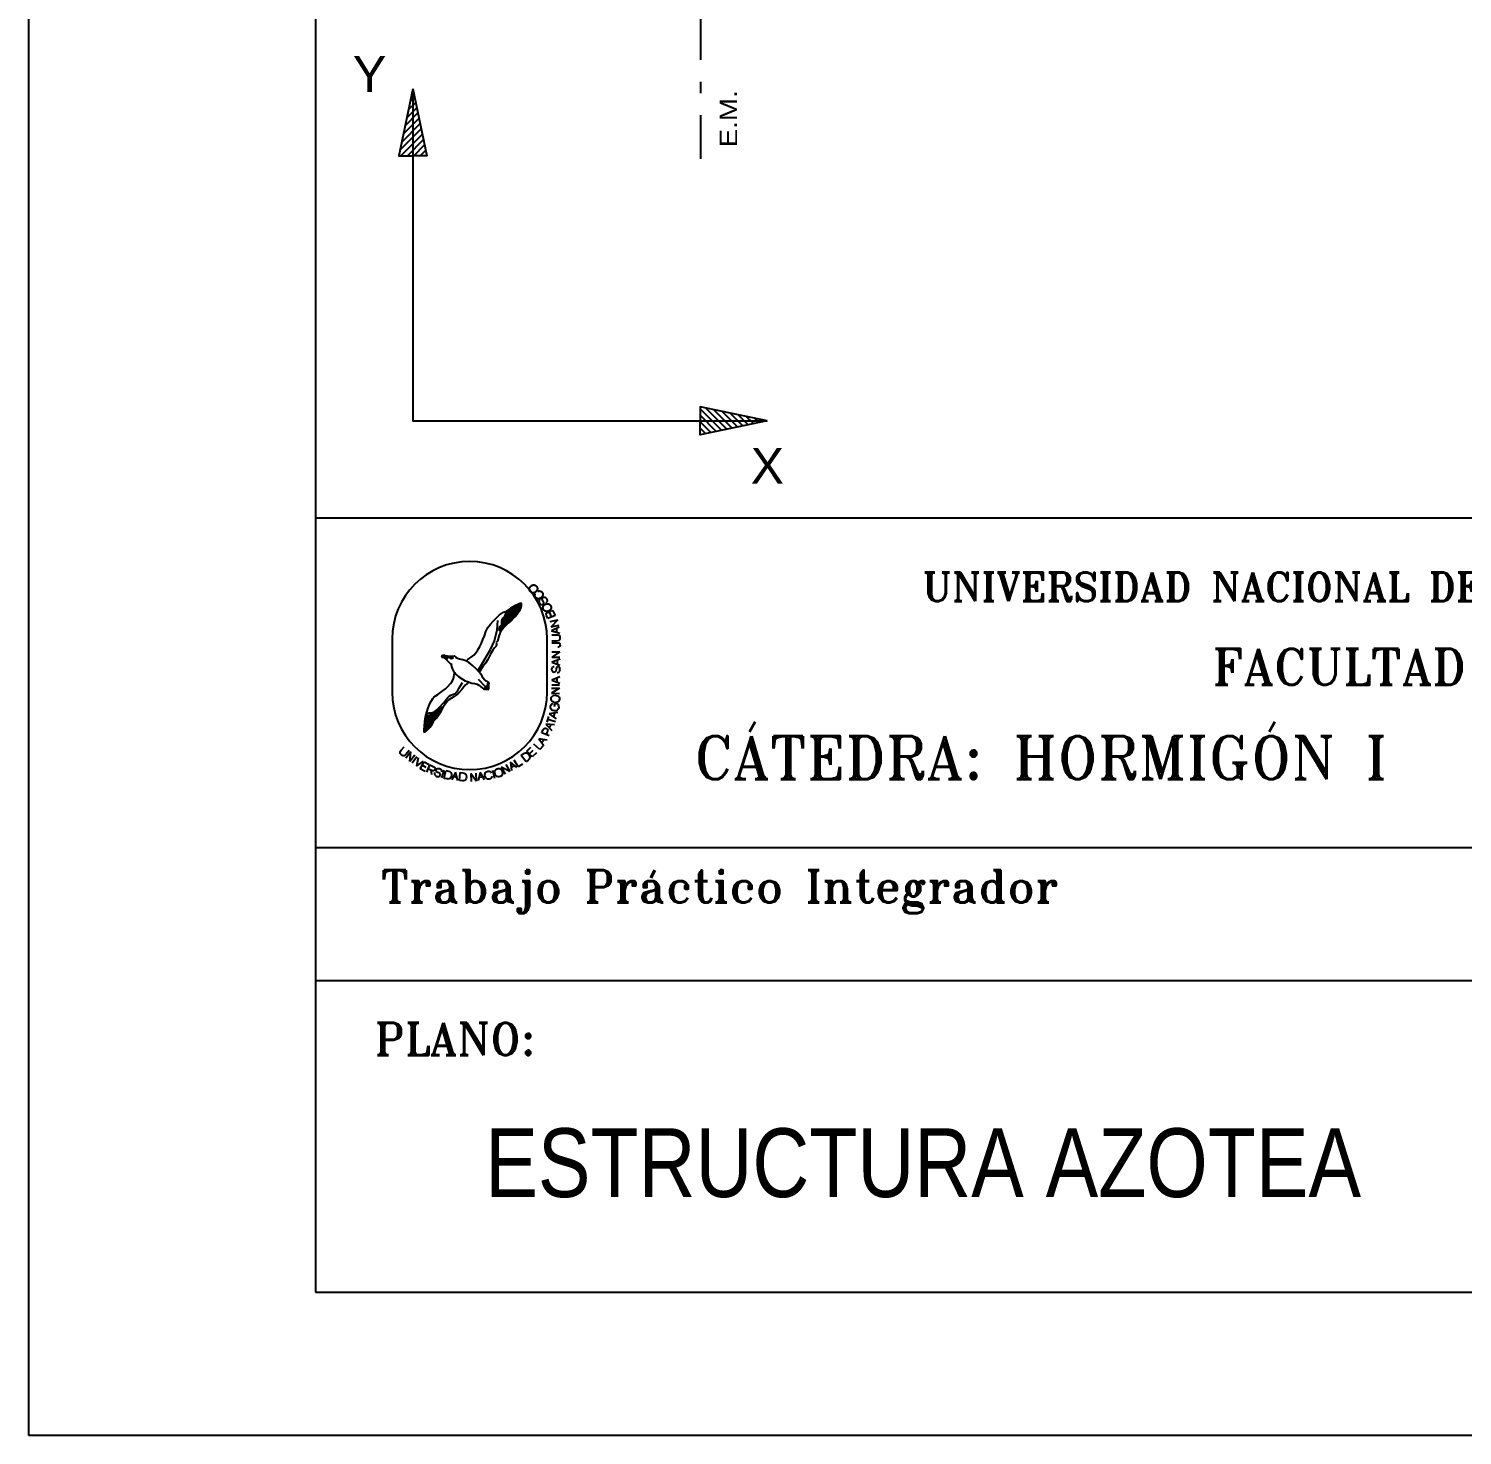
# Model space of a CAD drawing. Extents: x 215.1 to 274.5, y 29.4 to 64.1.
# Drawn here: x 215.12 to 227.62, y 29.36 to 41.63 of the extents above; entities that cross this region are included whole.
import ezdxf
from ezdxf.enums import TextEntityAlignment as Align

# ---------------------------------------------------------------- set-up
doc = ezdxf.new("R2010")
doc.units = 0
doc.linetypes.add('DASHDOT', pattern=[25.4, 12.7, -6.35, 0, -6.35])
doc.layers.get('0').update_dxf_attribs({"linetype": 'CONTINUOUS'})
for name, color, linetype in [('Baja', 2, 'CONTINUOUS'), ('CARATULA', 7, 'CONTINUOUS'), ('CROQUIS', 7, 'CONTINUOUS'), ('Ejes', 8, 'CONTINUOUS'), ('Recuadro', 1, 'CONTINUOUS'), ('Textos', 2, 'CONTINUOUS'), ('VIG_DIMEN', 3, 'CONTINUOUS')]:
    doc.layers.add(name, color=color, linetype=linetype)
doc.styles.add('NARROW', font='ARIALN.TTF', dxfattribs={"width": 0.9})
doc.styles.add('ROMANT', font='romant', dxfattribs={"height": 2.5})
doc.styles.get("Standard").update_dxf_attribs({"font": 'arial.ttf', "height": 0.005})

# ---------------------------------------------------------------- blocks, each defined once
blk = doc.blocks.new('*X3')
at = {"color": 0}
for p, q in [((-1.541, -1.612), (-1.11, -1.181)), ((-1.541, -1.629), (-1.146, -1.234)), ((-1.54, -1.593), (-1.075, -1.128)), ((-1.538, -1.573), (-1.036, -1.071)), ((-1.535, -1.553), (-1.015, -1.033)), ((-1.533, -1.533), (-0.997, -0.997)), ((-1.531, -1.513), (-0.978, -0.961)), ((-1.529, -1.494), (-0.96, -0.924)), ((-1.528, -1.475), (-0.982, -0.929)), ((-1.527, -1.456), (-1.019, -0.948)), ((-1.525, -1.437), (-1.057, -0.969)), ((-1.524, -1.418), (-1.098, -0.992)), ((-1.523, -1.399), (-1.141, -1.018)), ((-1.522, -1.38), (-1.22, -1.079)), ((-1.52, -1.361), (-1.294, -1.135)), ((-1.518, -1.341), (-1.337, -1.16)), ((-1.515, -1.321), (-1.37, -1.175)), ((-1.513, -1.301), (-1.391, -1.179)), ((-1.51, -1.28), (-1.41, -1.18)), ((-1.503, -1.256), (-1.428, -1.181)), ((-1.496, -1.231), (-1.45, -1.185)), ((-1.541, -1.647), (-1.25, -1.356)), ((-1.541, -1.665), (-1.267, -1.391)), ((-1.541, -1.682), (-1.286, -1.427)), ((-1.511, -1.67), (-1.31, -1.47)), ((-1.442, -1.619), (-1.385, -1.562))]:
    blk.add_line(p, q, dxfattribs=at)
blk = doc.blocks.new('*X4')
at = {"color": 0}
for p, q in [((0.271, -0.383), (0.359, -0.295)), ((0.288, -0.384), (0.414, -0.258)), ((0.305, -0.384), (0.413, -0.277)), ((0.322, -0.385), (0.412, -0.296)), ((0.34, -0.385), (0.41, -0.314)), ((0.357, -0.386), (0.409, -0.333)), ((0.363, -0.291), (0.416, -0.238)), ((0.366, -0.27), (0.418, -0.219)), ((0.369, -0.249), (0.42, -0.199)), ((0.372, -0.229), (0.411, -0.19)), ((0.374, -0.386), (0.408, -0.352)), ((0.375, -0.208), (0.401, -0.183)), ((0.378, -0.187), (0.39, -0.176)), ((0.391, -0.387), (0.407, -0.371))]:
    blk.add_line(p, q, dxfattribs=at)
blk = doc.blocks.new('*X5')
at = {"color": 0}
for p, q in [((-1.011, 0.58), (-0.965, 0.626)), ((-1.001, 0.608), (-0.991, 0.617)), ((-1, 0.573), (-0.941, 0.632)), ((-0.985, 0.571), (-0.928, 0.628)), ((-0.97, 0.568), (-0.915, 0.623)), ((-0.954, 0.566), (-0.901, 0.619)), ((-0.94, 0.563), (-0.887, 0.615)), ((-0.93, 0.555), (-0.874, 0.611)), ((-0.921, 0.546), (-0.86, 0.607)), ((-0.911, 0.538), (-0.846, 0.604)), ((-0.902, 0.53), (-0.837, 0.595)), ((-0.892, 0.522), (-0.836, 0.579)), ((-0.874, 0.522), (-0.834, 0.562)), ((-0.845, 0.534), (-0.833, 0.545)), ((-0.767, 0.559), (-0.734, 0.592)), ((-0.761, 0.548), (-0.715, 0.593)), ((-0.751, 0.54), (-0.7, 0.59)), ((-0.738, 0.535), (-0.687, 0.586)), ((-0.725, 0.53), (-0.677, 0.578)), ((-0.708, 0.53), (-0.668, 0.569)), ((-0.686, 0.533), (-0.664, 0.556))]:
    blk.add_line(p, q, dxfattribs=at)
blk = doc.blocks.new('*X2')
at = {"color": 0}
for p, q in [((0.785, 1.599), (1.384, 2.197)), ((0.785, 1.616), (1.363, 2.194)), ((0.786, 1.634), (1.343, 2.191)), ((0.789, 1.584), (1.39, 2.185)), ((0.789, 1.655), (1.314, 2.181)), ((0.792, 1.57), (1.39, 2.168)), ((0.794, 1.678), (1.282, 2.166)), ((0.707, 1.414), (1.381, 2.088)), ((0.708, 1.397), (1.376, 2.066)), ((0.715, 1.44), (1.385, 2.11)), ((0.716, 1.388), (1.364, 2.036)), ((0.721, 1.463), (1.388, 2.131)), ((0.724, 1.379), (1.341, 1.995)), ((0.733, 1.369), (1.313, 1.95)), ((0.741, 1.36), (1.273, 1.891)), ((0.796, 1.556), (1.391, 2.151)), ((0.804, 1.705), (1.245, 2.146)), ((0.833, 1.752), (1.207, 2.127)), ((0.896, 1.833), (1.168, 2.105)), ((0.909, 1.864), (1.126, 2.081)), ((0.913, 1.885), (1.085, 2.058)), ((0.916, 1.906), (1.038, 2.028)), ((0.919, 1.927), (0.985, 1.992)), ((0.922, 1.948), (0.931, 1.957)), ((0.996, 1.597), (1.216, 1.817)), ((0.726, 1.486), (0.78, 1.54)), ((0.75, 1.351), (0.825, 1.426))]:
    blk.add_line(p, q, dxfattribs=at)
blk = doc.blocks.new('GABIBATROS')
at = {"color": 1, "linetype": 'Continuous'}
for p, q in [((0.735, 1.123), (0.647, 1.064)), ((0.814, 1.168), (0.735, 1.123)), ((0.878, 1.201), (0.814, 1.168)), ((0.906, 1.213), (0.878, 1.201)), ((0.888, 1.061), (0.909, 1.096)), ((0.936, 1.217), (0.906, 1.213)), ((0.909, 1.096), (0.927, 1.128)), ((0.927, 1.128), (0.935, 1.168)), ((0.935, 1.168), (0.937, 1.19)), ((0.937, 1.19), (0.936, 1.217)), ((1.462, 1.062), (1.48, 1.076)), ((1.48, 1.076), (1.498, 1.079)), ((1.498, 1.079), (1.516, 1.074)), ((1.516, 1.074), (1.528, 1.062)), ((0.332, 0.797), (0.358, 0.828)), ((0.358, 0.828), (0.407, 0.883)), ((0.407, 0.883), (0.452, 0.927)), ((0.452, 0.927), (0.492, 0.963)), ((0.483, 0.721), (0.499, 0.896)), ((0.492, 0.963), (0.527, 0.997)), ((0.569, 0.819), (0.526, 0.779)), ((0.527, 0.997), (0.562, 1.027)), ((0.562, 1.027), (0.604, 1.047)), ((0.569, 0.902), (0.562, 0.874)), ((0.562, 0.874), (0.562, 0.847)), ((0.562, 0.847), (0.569, 0.819)), ((0.581, 0.929), (0.569, 0.902)), ((0.578, 0.923), (0.575, 0.907)), ((0.575, 0.907), (0.581, 0.891)), ((0.587, 0.931), (0.578, 0.923)), ((0.6, 0.95), (0.581, 0.929)), ((0.581, 0.891), (0.589, 0.877)), ((0.603, 0.824), (0.585, 0.795)), ((0.604, 0.938), (0.587, 0.931)), ((0.589, 0.877), (0.591, 0.865)), ((0.591, 0.865), (0.593, 0.854)), ((0.593, 0.854), (0.598, 0.844)), ((0.595, 0.749), (0.644, 0.804)), ((0.598, 0.844), (0.604, 0.835)), ((0.617, 0.969), (0.6, 0.95)), ((0.604, 0.835), (0.603, 0.824)), ((0.604, 1.047), (0.647, 1.064)), ((0.652, 0.95), (0.604, 0.938)), ((0.629, 0.988), (0.617, 0.969)), ((0.639, 1.009), (0.629, 0.988)), ((0.647, 1.064), (0.639, 1.009)), ((0.644, 0.804), (0.689, 0.842)), ((0.647, 1.064), (0.65, 1.055)), ((0.65, 1.055), (0.659, 1.044)), ((0.699, 0.962), (0.652, 0.95)), ((0.659, 1.044), (0.689, 1.021)), ((0.689, 1.021), (0.717, 0.998)), ((0.689, 0.842), (0.733, 0.877)), ((0.716, 0.97), (0.699, 0.962)), ((0.725, 0.978), (0.716, 0.97)), ((0.717, 0.998), (0.725, 0.988)), ((0.725, 0.988), (0.725, 0.978)), ((0.733, 0.877), (0.814, 0.963)), ((0.814, 0.963), (0.854, 1.013)), ((0.854, 1.013), (0.888, 1.061)), ((1.396, 1.012), (1.402, 1.033)), ((1.402, 0.985), (1.396, 1.012)), ((1.402, 1.033), (1.419, 1.046)), ((1.423, 0.933), (1.402, 0.985)), ((1.419, 1.046), (1.438, 1.048)), ((1.56, 0.988), (1.423, 0.933)), ((1.438, 1.048), (1.448, 1.044)), ((1.448, 1.044), (1.456, 1.038)), ((1.456, 1.038), (1.458, 1.051)), ((1.458, 1.051), (1.462, 1.062)), ((1.528, 1.062), (1.54, 1.04)), ((1.54, 1.04), (1.56, 0.988)), ((0.192, 0.473), (0.219, 0.538)), ((0.219, 0.538), (0.246, 0.608)), ((0.246, 0.608), (0.275, 0.687)), ((0.275, 0.687), (0.31, 0.764)), ((0.31, 0.764), (0.332, 0.797)), ((0.432, 0.519), (0.483, 0.721)), ((0.52, 0.62), (0.489, 0.513)), ((0.519, 0.749), (0.511, 0.724)), ((0.511, 0.724), (0.544, 0.688)), ((0.526, 0.779), (0.519, 0.749)), ((0.553, 0.705), (0.52, 0.62)), ((0.534, 0.746), (0.53, 0.737)), ((0.53, 0.737), (0.532, 0.728)), ((0.532, 0.728), (0.538, 0.721)), ((0.544, 0.753), (0.534, 0.746)), ((0.538, 0.721), (0.553, 0.705)), ((0.557, 0.758), (0.544, 0.753)), ((0.544, 0.688), (0.595, 0.749)), ((0.565, 0.766), (0.557, 0.758)), ((0.585, 0.795), (0.565, 0.766)), ((1.5, 0.629), (1.586, 0.63)), ((1.586, 0.63), (1.606, 0.629)), ((1.606, 0.629), (1.621, 0.626)), ((1.621, 0.626), (1.634, 0.619)), ((1.634, 0.619), (1.643, 0.608)), ((1.646, 0.538), (1.637, 0.527)), ((1.643, 0.608), (1.65, 0.592)), ((1.651, 0.554), (1.646, 0.538)), ((1.65, 0.592), (1.652, 0.573)), ((1.652, 0.573), (1.651, 0.554)), ((0.052, 0.25), (0.088, 0.295)), ((0.088, 0.295), (0.125, 0.351)), ((0.125, 0.351), (0.16, 0.41)), ((0.16, 0.41), (0.192, 0.473)), ((0.219, 0.11), (0.362, 0.357)), ((0.365, 0.283), (0.341, 0.229)), ((0.362, 0.357), (0.432, 0.519)), ((0.401, 0.34), (0.365, 0.283)), ((0.435, 0.388), (0.401, 0.34)), ((0.456, 0.412), (0.435, 0.388)), ((0.463, 0.42), (0.456, 0.412)), ((0.468, 0.431), (0.463, 0.42)), ((0.472, 0.493), (0.468, 0.486)), ((0.468, 0.486), (0.469, 0.46)), ((0.47, 0.445), (0.468, 0.431)), ((0.469, 0.46), (0.47, 0.445)), ((0.477, 0.496), (0.472, 0.493)), ((0.483, 0.502), (0.477, 0.496)), ((0.489, 0.513), (0.483, 0.502)), ((1.502, 0.478), (1.604, 0.48)), ((1.588, 0.512), (1.503, 0.511)), ((1.625, 0.519), (1.588, 0.512)), ((1.604, 0.48), (1.632, 0.476)), ((1.63, 0.401), (1.61, 0.399)), ((1.637, 0.527), (1.625, 0.519)), ((1.643, 0.409), (1.63, 0.401)), ((1.632, 0.476), (1.642, 0.47)), ((1.642, 0.47), (1.648, 0.462)), ((1.651, 0.421), (1.643, 0.409)), ((1.648, 0.462), (1.652, 0.451)), ((1.654, 0.439), (1.651, 0.421)), ((1.652, 0.451), (1.654, 0.439)), ((-0.543, 0.237), (-0.552, 0.212)), ((-0.552, 0.212), (-0.508, 0.205)), ((-0.51, 0.248), (-0.543, 0.237)), ((-0.483, 0.24), (-0.51, 0.248)), ((-0.508, 0.205), (-0.474, 0.176)), ((-0.443, 0.228), (-0.483, 0.24)), ((-0.474, 0.176), (-0.441, 0.19)), ((-0.439, 0.188), (-0.47, 0.175)), ((-0.47, 0.175), (-0.387, 0.087)), ((-0.441, 0.19), (-0.443, 0.228)), ((-0.314, 0.233), (-0.441, 0.223)), ((-0.441, 0.223), (-0.439, 0.188)), ((-0.401, 0.206), (-0.397, 0.214)), ((-0.399, 0.199), (-0.401, 0.206)), ((-0.392, 0.191), (-0.399, 0.199)), ((-0.397, 0.214), (-0.39, 0.219)), ((-0.37, 0.183), (-0.392, 0.191)), ((-0.39, 0.219), (-0.379, 0.223)), ((-0.387, 0.087), (-0.377, 0.081)), ((-0.379, 0.223), (-0.366, 0.223)), ((-0.377, 0.081), (-0.372, 0.083)), ((-0.372, 0.083), (-0.369, 0.087)), ((-0.371, 0.078), (-0.372, 0.069)), ((-0.372, 0.069), (-0.367, 0.04)), ((-0.368, 0.082), (-0.371, 0.078)), ((-0.347, 0.187), (-0.37, 0.183)), ((-0.369, 0.087), (-0.366, 0.087)), ((-0.365, 0.085), (-0.368, 0.082)), ((-0.367, 0.04), (-0.362, 0.021)), ((-0.366, 0.223), (-0.354, 0.221)), ((-0.366, 0.087), (-0.365, 0.085)), ((-0.362, 0.021), (-0.354, 0)), ((-0.354, 0.221), (-0.345, 0.215)), ((-0.336, 0.2), (-0.347, 0.187)), ((-0.345, 0.215), (-0.338, 0.208)), ((-0.338, 0.208), (-0.336, 0.2)), ((-0.303, 0.229), (-0.314, 0.233)), ((-0.294, 0.219), (-0.303, 0.229)), ((-0.278, 0.202), (-0.294, 0.219)), ((-0.255, 0.189), (-0.278, 0.202)), ((-0.218, 0.175), (-0.255, 0.189)), ((-0.154, 0.161), (-0.218, 0.175)), ((-0.119, 0.152), (-0.154, 0.161)), ((-0.087, 0.14), (-0.119, 0.152)), ((-0.088, 0.143), (-0.062, 0.17)), ((-0.033, 0.105), (-0.088, 0.143)), ((-0.042, 0.11), (-0.087, 0.14)), ((-0.062, 0.17), (-0.04, 0.188)), ((0.023, 0.056), (-0.042, 0.11)), ((-0.04, 0.188), (-0.003, 0.214)), ((0.028, 0.054), (-0.033, 0.105)), ((-0.003, 0.214), (0.025, 0.23)), ((0.092, -0.006), (0.023, 0.056)), ((0.025, 0.23), (0.052, 0.25)), ((0.09, -0.004), (0.028, 0.054)), ((0.125, -0.043), (0.219, 0.11)), ((0.216, 0.036), (0.148, -0.064)), ((0.267, 0.103), (0.216, 0.036)), ((0.313, 0.171), (0.267, 0.103)), ((0.341, 0.229), (0.313, 0.171)), ((1.5, -0.017), (1.506, 0.011)), ((1.506, 0.011), (1.513, 0.023)), ((1.513, 0.023), (1.521, 0.031)), ((1.521, 0.031), (1.533, 0.036)), ((1.533, 0.036), (1.544, 0.038)), ((1.589, 0.018), (1.583, -0.01)), ((1.601, 0.03), (1.589, 0.018)), ((1.618, 0.034), (1.601, 0.03)), ((1.634, 0.032), (1.618, 0.034)), ((1.642, 0.025), (1.634, 0.032)), ((1.648, 0.014), (1.642, 0.025)), ((1.652, 0), (1.648, 0.014)), ((-0.382, -0.28), (-0.359, -0.249)), ((-0.359, -0.249), (-0.342, -0.218)), ((-0.354, 0), (-0.329, -0.048)), ((-0.342, -0.218), (-0.33, -0.186)), ((-0.33, -0.186), (-0.322, -0.151)), ((-0.329, -0.048), (-0.311, -0.075)), ((-0.322, -0.151), (-0.307, -0.08)), ((-0.311, -0.075), (-0.29, -0.101)), ((-0.29, -0.101), (-0.228, -0.154)), ((-0.228, -0.154), (-0.163, -0.199)), ((-0.221, -0.361), (-0.162, -0.258)), ((-0.163, -0.199), (-0.114, -0.225)), ((-0.114, -0.225), (-0.071, -0.242)), ((-0.042, -0.253), (-0.075, -0.279)), ((-0.071, -0.242), (0.015, -0.271)), ((0.148, -0.064), (0.09, -0.004)), ((0.147, -0.061), (0.092, -0.006)), ((0.131, -0.199), (0.26, -0.332)), ((0.166, -0.082), (0.147, -0.061)), ((0.181, -0.104), (0.166, -0.082)), ((0.204, -0.144), (0.181, -0.104)), ((0.223, -0.18), (0.204, -0.144)), ((0.245, -0.209), (0.223, -0.18)), ((0.268, -0.229), (0.245, -0.209)), ((0.29, -0.242), (0.268, -0.229)), ((0.336, -0.264), (0.29, -0.242)), ((0.311, -0.249), (0.3, -0.325)), ((0.336, -0.264), (0.311, -0.249)), ((0.329, -0.288), (0.336, -0.264)), ((0.331, -0.311), (0.336, -0.264)), ((1.505, -0.045), (1.5, -0.017)), ((1.52, -0.063), (1.505, -0.045)), ((1.54, -0.07), (1.52, -0.063)), ((1.559, -0.064), (1.54, -0.07)), ((1.573, -0.05), (1.559, -0.064)), ((1.583, -0.01), (1.573, -0.05)), ((1.599, -0.076), (1.614, -0.074)), ((1.614, -0.074), (1.628, -0.068)), ((1.628, -0.068), (1.639, -0.059)), ((1.639, -0.059), (1.647, -0.048)), ((1.647, -0.048), (1.651, -0.033)), ((1.651, -0.033), (1.653, -0.015)), ((1.653, -0.015), (1.652, 0)), ((-0.715, -0.558), (-0.692, -0.532)), ((-0.692, -0.532), (-0.67, -0.513)), ((-0.67, -0.513), (-0.623, -0.48)), ((-0.623, -0.48), (-0.52, -0.409)), ((-0.52, -0.409), (-0.475, -0.375)), ((-0.475, -0.375), (-0.431, -0.335)), ((-0.434, -0.538), (-0.408, -0.512)), ((-0.431, -0.335), (-0.382, -0.28)), ((-0.317, -0.519), (-0.415, -0.584)), ((-0.408, -0.512), (-0.377, -0.495)), ((-0.377, -0.495), (-0.346, -0.484)), ((-0.346, -0.484), (-0.313, -0.472)), ((-0.278, -0.495), (-0.317, -0.519)), ((-0.313, -0.472), (-0.297, -0.462)), ((-0.297, -0.462), (-0.281, -0.448)), ((-0.281, -0.448), (-0.25, -0.409)), ((-0.237, -0.459), (-0.278, -0.495)), ((-0.25, -0.409), (-0.221, -0.361)), ((-0.176, -0.388), (-0.237, -0.459)), ((-0.115, -0.315), (-0.176, -0.388)), ((-0.075, -0.279), (-0.115, -0.315)), ((0.015, -0.271), (0.062, -0.279)), ((0.062, -0.279), (0.087, -0.283)), ((0.087, -0.283), (0.113, -0.293)), ((0.113, -0.293), (0.142, -0.311)), ((0.142, -0.311), (0.172, -0.334)), ((0.172, -0.334), (0.233, -0.383)), ((0.233, -0.383), (0.329, -0.385)), ((0.28, -0.336), (0.238, -0.381)), ((0.238, -0.381), (0.327, -0.383)), ((0.3, -0.325), (0.28, -0.336)), ((0.324, -0.314), (0.329, -0.288)), ((0.329, -0.385), (0.324, -0.314)), ((0.327, -0.383), (0.331, -0.311)), ((1.491, -0.541), (1.499, -0.524)), ((1.499, -0.524), (1.511, -0.511)), ((1.511, -0.511), (1.528, -0.501)), ((1.528, -0.501), (1.568, -0.494)), ((1.568, -0.494), (1.59, -0.498)), ((1.59, -0.498), (1.608, -0.505)), ((1.608, -0.505), (1.624, -0.517)), ((1.624, -0.517), (1.634, -0.532)), ((1.634, -0.532), (1.64, -0.55)), ((-0.826, -0.813), (-0.799, -0.729)), ((-0.799, -0.729), (-0.76, -0.638)), ((-0.76, -0.638), (-0.715, -0.558)), ((-0.52, -0.712), (-0.731, -0.91)), ((-0.682, -0.802), (-0.64, -0.769)), ((-0.63, -0.772), (-0.676, -0.808)), ((-0.64, -0.769), (-0.595, -0.725)), ((-0.574, -0.74), (-0.63, -0.772)), ((-0.595, -0.725), (-0.513, -0.639)), ((-0.516, -0.71), (-0.574, -0.74)), ((-0.563, -0.802), (-0.516, -0.71)), ((-0.456, -0.63), (-0.52, -0.712)), ((-0.513, -0.639), (-0.483, -0.603)), ((-0.483, -0.603), (-0.458, -0.569)), ((-0.458, -0.569), (-0.434, -0.538)), ((-0.438, -0.605), (-0.456, -0.63)), ((-0.415, -0.584), (-0.438, -0.605)), ((1.475, -0.722), (1.476, -0.701)), ((1.479, -0.741), (1.475, -0.722)), ((1.476, -0.701), (1.485, -0.672)), ((1.488, -0.758), (1.479, -0.741)), ((1.485, -0.672), (1.503, -0.655)), ((1.487, -0.56), (1.491, -0.541)), ((1.491, -0.589), (1.487, -0.56)), ((1.503, -0.772), (1.488, -0.758)), ((1.506, -0.613), (1.491, -0.589)), ((1.503, -0.655), (1.529, -0.647)), ((1.521, -0.781), (1.503, -0.772)), ((1.53, -0.628), (1.506, -0.613)), ((1.541, -0.787), (1.521, -0.781)), ((1.562, -0.635), (1.53, -0.628)), ((1.562, -0.787), (1.541, -0.787)), ((1.551, -0.706), (1.56, -0.649)), ((1.56, -0.649), (1.615, -0.658)), ((1.563, -0.635), (1.562, -0.635)), ((1.582, -0.784), (1.562, -0.787)), ((1.582, -0.634), (1.563, -0.635)), ((1.601, -0.628), (1.582, -0.634)), ((1.599, -0.775), (1.582, -0.784)), ((1.612, -0.761), (1.599, -0.775)), ((1.617, -0.619), (1.601, -0.628)), ((1.622, -0.743), (1.612, -0.761)), ((1.615, -0.658), (1.627, -0.691)), ((1.629, -0.605), (1.617, -0.619)), ((1.628, -0.723), (1.622, -0.743)), ((1.627, -0.691), (1.628, -0.723)), ((1.637, -0.588), (1.629, -0.605)), ((1.641, -0.568), (1.637, -0.588)), ((1.64, -0.55), (1.641, -0.568)), ((-0.866, -0.984), (-0.872, -1.076)), ((-0.86, -0.935), (-0.866, -0.984)), ((-0.85, -0.899), (-0.86, -0.935)), ((-0.85, -0.899), (-0.826, -0.813)), ((-0.842, -0.887), (-0.85, -0.899)), ((-0.731, -0.91), (-0.85, -0.899)), ((-0.833, -0.88), (-0.842, -0.887)), ((-0.812, -0.875), (-0.833, -0.88)), ((-0.815, -0.83), (-0.783, -0.826)), ((-0.791, -0.874), (-0.812, -0.875)), ((-0.772, -0.871), (-0.791, -0.874)), ((-0.783, -0.826), (-0.751, -0.824)), ((-0.743, -0.857), (-0.772, -0.871)), ((-0.765, -1.091), (-0.731, -1.045)), ((-0.751, -0.824), (-0.718, -0.818)), ((-0.715, -0.839), (-0.743, -0.857)), ((-0.731, -1.045), (-0.709, -1.003)), ((-0.718, -0.818), (-0.7, -0.811)), ((-0.676, -0.808), (-0.715, -0.839)), ((-0.709, -1.003), (-0.692, -0.967)), ((-0.7, -0.811), (-0.682, -0.802)), ((-0.692, -0.967), (-0.669, -0.945)), ((-0.669, -0.945), (-0.644, -0.922)), ((-0.644, -0.922), (-0.593, -0.846)), ((-0.593, -0.846), (-0.563, -0.802)), ((-0.872, -1.076), (-0.879, -1.135)), ((-0.879, -1.135), (-0.879, -1.186)), ((-0.879, -1.186), (-0.858, -1.176)), ((-0.858, -1.176), (-0.84, -1.164)), ((-0.84, -1.164), (-0.804, -1.133)), ((-0.804, -1.133), (-0.765, -1.091)), ((1.313, -1.196), (1.334, -1.146)), ((1.45, -1.254), (1.313, -1.196)), ((1.334, -1.146), (1.344, -1.126)), ((1.344, -1.126), (1.358, -1.112)), ((1.358, -1.112), (1.376, -1.107)), ((1.376, -1.107), (1.396, -1.11)), ((1.416, -1.178), (1.393, -1.23)), ((1.396, -1.11), (1.41, -1.12)), ((1.41, -1.12), (1.421, -1.133)), ((1.423, -1.153), (1.416, -1.178)), ((1.421, -1.133), (1.423, -1.153)), ((-1.322, -1.565), (-1.32, -1.551)), ((-1.319, -1.579), (-1.322, -1.565)), ((-1.32, -1.551), (-1.314, -1.536)), ((-1.31, -1.592), (-1.319, -1.579)), ((-1.314, -1.536), (-1.301, -1.518)), ((-1.296, -1.606), (-1.31, -1.592)), ((-1.301, -1.518), (-1.248, -1.453)), ((-1.21, -1.592), (-1.236, -1.617)), ((-1.156, -1.526), (-1.21, -1.592)), ((0.93, -1.617), (0.971, -1.586)), ((0.971, -1.586), (0.994, -1.572)), ((0.994, -1.572), (1.018, -1.567)), ((1.018, -1.567), (1.033, -1.57)), ((1.033, -1.536), (1.109, -1.464)), ((1.137, -1.643), (1.033, -1.536)), ((1.033, -1.57), (1.047, -1.577)), ((1.047, -1.577), (1.073, -1.601)), ((1.215, -1.568), (1.137, -1.643)), ((1.168, -1.404), (1.168, -1.404)), ((1.275, -1.507), (1.168, -1.404)), ((1.339, -1.44), (1.275, -1.507)), ((1.339, -1.44), (1.339, -1.44)), ((-1.28, -1.616), (-1.296, -1.606)), ((-1.264, -1.622), (-1.28, -1.616)), ((-1.249, -1.622), (-1.264, -1.622)), ((-1.236, -1.617), (-1.249, -1.622)), ((-0.947, -1.863), (-0.875, -1.733)), ((-0.853, -1.915), (-0.947, -1.863)), ((-0.875, -1.733), (-0.782, -1.784)), ((-0.825, -1.928), (-0.766, -1.793)), ((-0.751, -1.89), (-0.798, -1.865)), ((-0.766, -1.793), (-0.706, -1.82)), ((-0.706, -1.82), (-0.68, -1.837)), ((-0.68, -1.837), (-0.673, -1.845)), ((-0.671, -1.856), (-0.674, -1.88)), ((-0.673, -1.845), (-0.671, -1.856)), ((-0.655, -1.881), (-0.642, -1.864)), ((-0.642, -1.864), (-0.632, -1.858)), ((-0.632, -1.858), (-0.62, -1.856)), ((-0.62, -1.856), (-0.592, -1.859)), ((-0.592, -1.859), (-0.567, -1.874)), ((0.458, -1.881), (0.483, -1.866)), ((0.483, -1.866), (0.502, -1.861)), ((0.502, -1.861), (0.521, -1.862)), ((0.521, -1.862), (0.539, -1.867)), ((0.873, -1.828), (0.798, -1.702)), ((0.952, -1.781), (0.873, -1.828)), ((1.02, -1.735), (0.93, -1.617)), ((1.062, -1.703), (1.02, -1.735)), ((1.08, -1.686), (1.062, -1.703)), ((1.073, -1.601), (1.088, -1.627)), ((1.09, -1.669), (1.08, -1.686)), ((1.088, -1.627), (1.093, -1.65)), ((1.093, -1.65), (1.09, -1.669)), ((-0.826, -1.929), (-0.825, -1.928)), ((-0.71, -1.902), (-0.751, -1.89)), ((-0.695, -1.9), (-0.71, -1.902)), ((-0.682, -1.892), (-0.695, -1.9)), ((-0.674, -1.88), (-0.682, -1.892)), ((-0.679, -1.936), (-0.682, -1.95)), ((-0.682, -1.95), (-0.68, -1.965)), ((-0.68, -1.965), (-0.675, -1.978)), ((-0.675, -1.978), (-0.666, -1.989)), ((-0.666, -1.989), (-0.654, -1.999)), ((-0.655, -1.899), (-0.655, -1.881)), ((-0.644, -1.916), (-0.655, -1.899)), ((-0.654, -1.999), (-0.638, -2.006)), ((-0.617, -1.932), (-0.644, -1.916)), ((-0.638, -2.006), (-0.609, -2.01)), ((-0.59, -1.948), (-0.617, -1.932)), ((-0.609, -2.01), (-0.596, -2.007)), ((-0.596, -2.007), (-0.588, -2.003)), ((-0.575, -1.966), (-0.59, -1.948)), ((-0.588, -2.003), (-0.578, -1.984)), ((-0.578, -1.984), (-0.575, -1.966)), ((-0.567, -1.874), (-0.553, -1.895)), ((-0.552, -1.907), (-0.554, -1.918)), ((-0.553, -1.895), (-0.552, -1.907)), ((-0.503, -2.043), (-0.472, -1.898)), ((-0.449, -2.054), (-0.503, -2.043)), ((-0.472, -1.898), (-0.421, -1.908)), ((-0.425, -2.057), (-0.449, -2.054)), ((-0.407, -2.053), (-0.425, -2.057)), ((-0.421, -1.908), (-0.395, -1.916)), ((-0.39, -2.043), (-0.407, -2.053)), ((-0.395, -1.916), (-0.377, -1.931)), ((-0.376, -2.024), (-0.39, -2.043)), ((-0.377, -1.931), (-0.369, -1.944)), ((-0.366, -1.996), (-0.376, -2.024)), ((-0.369, -1.944), (-0.364, -1.96)), ((-0.363, -1.976), (-0.366, -1.996)), ((-0.364, -1.96), (-0.363, -1.976)), ((-0.218, -2.082), (-0.205, -1.934)), ((-0.164, -2.087), (-0.218, -2.082)), ((-0.205, -1.934), (-0.154, -1.939)), ((-0.14, -2.087), (-0.164, -2.087)), ((-0.154, -1.939), (-0.128, -1.944)), ((-0.122, -2.081), (-0.14, -2.087)), ((-0.128, -1.944), (-0.107, -1.956)), ((-0.107, -2.069), (-0.122, -2.081)), ((-0.107, -1.956), (-0.097, -1.968)), ((-0.095, -2.048), (-0.107, -2.069)), ((-0.097, -1.968), (-0.091, -1.983)), ((-0.088, -2.018), (-0.095, -2.048)), ((-0.091, -1.983), (-0.088, -2.018)), ((0.256, -1.971), (0.259, -1.952)), ((0.257, -1.993), (0.256, -1.971)), ((0.262, -2.013), (0.257, -1.993)), ((0.259, -1.952), (0.267, -1.935)), ((0.271, -2.031), (0.262, -2.013)), ((0.267, -1.935), (0.279, -1.922)), ((0.283, -2.046), (0.271, -2.031)), ((0.279, -1.922), (0.295, -1.912)), ((0.297, -2.056), (0.283, -2.046)), ((0.295, -1.912), (0.313, -1.907)), ((0.316, -2.06), (0.297, -2.056)), ((0.313, -1.907), (0.334, -1.906)), ((0.337, -2.059), (0.316, -2.06)), ((0.334, -1.906), (0.351, -1.913)), ((0.359, -2.052), (0.337, -2.059)), ((0.351, -1.913), (0.367, -1.924)), ((0.375, -2.04), (0.359, -2.052)), ((0.367, -1.924), (0.377, -1.94)), ((0.386, -2.022), (0.375, -2.04)), ((0.391, -2), (0.386, -2.022)), ((0.438, -1.932), (0.443, -1.904)), ((0.445, -1.965), (0.438, -1.932)), ((0.443, -1.904), (0.458, -1.881)), ((0.445, -1.965), (0.445, -1.965)), ((0.455, -1.982), (0.445, -1.965)), ((0.467, -1.997), (0.455, -1.982)), ((0.482, -2.008), (0.467, -1.997)), ((0.5, -2.014), (0.482, -2.008)), ((0.519, -2.014), (0.5, -2.014)), ((0.538, -2.009), (0.519, -2.014)), ((0.554, -2.001), (0.538, -2.009)), ((0.539, -1.867), (0.554, -1.879)), ((0.554, -1.879), (0.567, -1.893)), ((0.569, -1.988), (0.554, -2.001)), ((0.567, -1.893), (0.577, -1.913)), ((0.578, -1.973), (0.569, -1.988)), ((0.577, -1.913), (0.582, -1.934)), ((0.582, -1.954), (0.578, -1.973)), ((0.582, -1.934), (0.582, -1.954))]:
    blk.add_line(p, q, dxfattribs=at)
at = {"color": 1}
for p, q in [((1.457, 1.041), (1.49, 0.96)), ((1.468, 0.874), (1.613, 0.904)), ((1.613, 0.904), (1.488, 0.779)), ((1.488, 0.779), (1.634, 0.809)), ((1.638, 0.772), (1.494, 0.703)), ((1.494, 0.703), (1.647, 0.657)), ((1.585, 0.747), (1.59, 0.674)), ((1.503, 0.311), (1.652, 0.31)), ((1.652, 0.31), (1.503, 0.214)), ((1.503, 0.214), (1.652, 0.213)), ((1.653, 0.177), (1.503, 0.119)), ((1.503, 0.119), (1.651, 0.061)), ((1.597, 0.155), (1.597, 0.082)), ((1.649, -0.156), (1.5, -0.213)), ((1.5, -0.213), (1.647, -0.272)), ((1.594, -0.177), (1.594, -0.251)), ((1.644, -0.365), (1.494, -0.459)), ((1.494, -0.459), (1.642, -0.462)), ((1.496, -0.362), (1.644, -0.365)), ((1.646, -0.311), (1.498, -0.306)), ((1.389, -1.035), (1.5, -1.149)), ((1.549, -1.044), (1.389, -1.035)), ((1.441, -0.889), (1.407, -1)), ((1.566, -0.988), (1.424, -0.945)), ((1.61, -0.82), (1.452, -0.845)), ((1.452, -0.845), (1.584, -0.933)), ((1.481, -1.04), (1.453, -1.101)), ((1.551, -0.829), (1.534, -0.9)), ((1.257, -1.305), (1.353, -1.431)), ((1.415, -1.333), (1.257, -1.305)), ((1.355, -1.322), (1.316, -1.382)), ((-1.124, -1.551), (-1.218, -1.667)), ((-1.142, -1.728), (-1.124, -1.551)), ((1.15, -1.523), (1.083, -1.588)), ((-1.048, -1.612), (-1.142, -1.728)), ((-1.01, -1.642), (-1.099, -1.761)), ((-0.986, -1.662), (-1.019, -1.818)), ((-1.019, -1.818), (-0.888, -1.725)), ((-0.836, -1.839), (-0.911, -1.798)), ((0.56, -1.834), (0.634, -1.963)), ((0.718, -1.915), (0.56, -1.834)), ((0.644, -1.785), (0.718, -1.915)), ((0.73, -1.74), (0.749, -1.898)), ((0.852, -1.843), (0.73, -1.74)), ((0.805, -1.804), (0.742, -1.839)), ((-0.751, -1.889), (-0.735, -1.969)), ((-0.546, -2.031), (-0.505, -1.889)), ((-0.289, -1.927), (-0.361, -2.069)), ((-0.262, -2.024), (-0.333, -2.014)), ((-0.245, -2.081), (-0.289, -1.927)), ((-0.009, -1.949), (-0.001, -2.098)), ((0.096, -2.093), (-0.009, -1.949)), ((0.088, -1.944), (0.096, -2.093)), ((0.17, -1.932), (0.132, -2.087)), ((0.217, -2.018), (0.146, -2.029)), ((0.247, -2.072), (0.17, -1.932)), ((0.395, -1.893), (0.431, -2.038))]:
    blk.add_line(p, q, dxfattribs=at)
at = {"color": 1, "linetype": 'Continuous'}
for points in [[(1.204, 1.429), (1.194, 1.423), (1.185, 1.418), (1.177, 1.415), (1.171, 1.412), (1.165, 1.41), (1.159, 1.409), (1.154, 1.409), (1.15, 1.409), (1.146, 1.409), (1.142, 1.409), (1.138, 1.41), (1.134, 1.411), (1.131, 1.411), (1.128, 1.413), (1.124, 1.414), (1.121, 1.416), (1.118, 1.417), (1.115, 1.419), (1.112, 1.421), (1.11, 1.423), (1.107, 1.425), (1.105, 1.428), (1.102, 1.43), (1.1, 1.432), (1.098, 1.434), (1.096, 1.436), (1.095, 1.438), (1.093, 1.441), (1.092, 1.443), (1.091, 1.445), (1.09, 1.447), (1.089, 1.449), (1.088, 1.451), (1.087, 1.453), (1.086, 1.456), (1.085, 1.458), (1.084, 1.46), (1.084, 1.462), (1.083, 1.464), (1.083, 1.467), (1.083, 1.469), (1.082, 1.471), (1.082, 1.473), (1.082, 1.476), (1.082, 1.478), (1.082, 1.48), (1.082, 1.483), (1.082, 1.485), (1.083, 1.487), (1.083, 1.49), (1.084, 1.492), (1.084, 1.494), (1.085, 1.496), (1.086, 1.499), (1.086, 1.501), (1.087, 1.503), (1.088, 1.505), (1.09, 1.508), (1.091, 1.51), (1.092, 1.512), (1.093, 1.514), (1.095, 1.516), (1.096, 1.518), (1.098, 1.52), (1.099, 1.522), (1.101, 1.524), (1.103, 1.526), (1.105, 1.528), (1.106, 1.53), (1.108, 1.532), (1.11, 1.534), (1.112, 1.535), (1.114, 1.537), (1.116, 1.539), (1.118, 1.54), (1.121, 1.542), (1.123, 1.543), (1.125, 1.545), (1.127, 1.546), (1.13, 1.547), (1.132, 1.548), (1.134, 1.549), (1.136, 1.55), (1.139, 1.551), (1.141, 1.552), (1.144, 1.553), (1.146, 1.553), (1.148, 1.554), (1.151, 1.554), (1.153, 1.555), (1.156, 1.555), (1.158, 1.555), (1.16, 1.555), (1.163, 1.555), (1.165, 1.555), (1.167, 1.555), (1.17, 1.555), (1.172, 1.555), (1.174, 1.554), (1.177, 1.554), (1.179, 1.553), (1.181, 1.553), (1.183, 1.552), (1.185, 1.552), (1.188, 1.551), (1.19, 1.55), (1.192, 1.549), (1.194, 1.548), (1.196, 1.547), (1.198, 1.546), (1.2, 1.544), (1.202, 1.543), (1.204, 1.542), (1.205, 1.54), (1.207, 1.539), (1.209, 1.537), (1.211, 1.535), (1.212, 1.534), (1.214, 1.532), (1.215, 1.53), (1.217, 1.528), (1.218, 1.526), (1.22, 1.524), (1.221, 1.522), (1.222, 1.52), (1.223, 1.518), (1.225, 1.516), (1.226, 1.514), (1.227, 1.512), (1.228, 1.509), (1.228, 1.507), (1.229, 1.505), (1.23, 1.503), (1.23, 1.5), (1.231, 1.498), (1.231, 1.496), (1.232, 1.494), (1.232, 1.491), (1.232, 1.489), (1.232, 1.487), (1.232, 1.484), (1.232, 1.482), (1.232, 1.48), (1.232, 1.478), (1.231, 1.475), (1.231, 1.473), (1.23, 1.471), (1.23, 1.469), (1.229, 1.466), (1.228, 1.464), (1.227, 1.462), (1.226, 1.46), (1.225, 1.458), (1.224, 1.455), (1.223, 1.453), (1.222, 1.451), (1.22, 1.449), (1.219, 1.447), (1.217, 1.444), (1.216, 1.442), (1.214, 1.44), (1.212, 1.438), (1.21, 1.435), (1.208, 1.433), (1.206, 1.432), (1.205, 1.43), (1.204, 1.429), (1.204, 1.429)], [(1.24, 1.438), (1.248, 1.44), (1.254, 1.442), (1.26, 1.443), (1.265, 1.444), (1.27, 1.444), (1.274, 1.444), (1.277, 1.443), (1.28, 1.443), (1.283, 1.442), (1.286, 1.442), (1.289, 1.441), (1.291, 1.44), (1.294, 1.439), (1.296, 1.438), (1.298, 1.437), (1.301, 1.435), (1.303, 1.434), (1.305, 1.433), (1.307, 1.431), (1.309, 1.429), (1.311, 1.427), (1.313, 1.426), (1.315, 1.424), (1.317, 1.422), (1.318, 1.42), (1.32, 1.417), (1.322, 1.415), (1.323, 1.413), (1.325, 1.411), (1.326, 1.409), (1.327, 1.406), (1.328, 1.404), (1.329, 1.402), (1.33, 1.4), (1.331, 1.397), (1.332, 1.395), (1.333, 1.393), (1.333, 1.391), (1.334, 1.389), (1.334, 1.386), (1.335, 1.384), (1.335, 1.382), (1.335, 1.38), (1.335, 1.378), (1.335, 1.376), (1.335, 1.373), (1.334, 1.371), (1.334, 1.369), (1.333, 1.367), (1.333, 1.365), (1.332, 1.362), (1.331, 1.36), (1.33, 1.358), (1.329, 1.356), (1.328, 1.354), (1.327, 1.351), (1.326, 1.349), (1.325, 1.347), (1.324, 1.345), (1.322, 1.343), (1.321, 1.341), (1.319, 1.339), (1.318, 1.337), (1.316, 1.335), (1.315, 1.333), (1.313, 1.331), (1.311, 1.329), (1.31, 1.327), (1.308, 1.325), (1.306, 1.323), (1.304, 1.321), (1.302, 1.32), (1.3, 1.318), (1.298, 1.316), (1.296, 1.315), (1.293, 1.313), (1.291, 1.312), (1.289, 1.31), (1.286, 1.309), (1.284, 1.308), (1.282, 1.306), (1.279, 1.305), (1.277, 1.304), (1.275, 1.303), (1.273, 1.303), (1.27, 1.302), (1.268, 1.301), (1.266, 1.301), (1.263, 1.3), (1.261, 1.3), (1.259, 1.299), (1.257, 1.299), (1.254, 1.299), (1.252, 1.299), (1.25, 1.299), (1.248, 1.299), (1.245, 1.299), (1.243, 1.299), (1.241, 1.3), (1.239, 1.3), (1.237, 1.301), (1.235, 1.301), (1.232, 1.302), (1.23, 1.302), (1.228, 1.303), (1.226, 1.304), (1.224, 1.305), (1.222, 1.306), (1.22, 1.307), (1.218, 1.308), (1.216, 1.31), (1.214, 1.311), (1.212, 1.312), (1.21, 1.314), (1.209, 1.315), (1.207, 1.317), (1.205, 1.319), (1.203, 1.32), (1.202, 1.322), (1.2, 1.324), (1.199, 1.326), (1.197, 1.328), (1.196, 1.33), (1.195, 1.332), (1.194, 1.334), (1.192, 1.336), (1.191, 1.339), (1.19, 1.341), (1.189, 1.343), (1.189, 1.345), (1.188, 1.348), (1.187, 1.35), (1.187, 1.352), (1.187, 1.355), (1.186, 1.358), (1.186, 1.36), (1.186, 1.363), (1.187, 1.367), (1.187, 1.37), (1.188, 1.374), (1.189, 1.378), (1.191, 1.383), (1.193, 1.389), (1.195, 1.395)], [(1.447, 1.074), (1.436, 1.07), (1.427, 1.067), (1.419, 1.065), (1.411, 1.064), (1.405, 1.063), (1.4, 1.063), (1.395, 1.064), (1.391, 1.065), (1.386, 1.066), (1.383, 1.067), (1.379, 1.068), (1.376, 1.069), (1.372, 1.071), (1.369, 1.073), (1.367, 1.075), (1.364, 1.077), (1.361, 1.079), (1.359, 1.081), (1.356, 1.084), (1.354, 1.086), (1.352, 1.089), (1.35, 1.092), (1.348, 1.094), (1.346, 1.097), (1.345, 1.099), (1.343, 1.102), (1.342, 1.104), (1.341, 1.107), (1.34, 1.109), (1.339, 1.111), (1.338, 1.114), (1.338, 1.116), (1.337, 1.118), (1.337, 1.121), (1.336, 1.123), (1.336, 1.125), (1.336, 1.128), (1.336, 1.13), (1.336, 1.132), (1.336, 1.135), (1.336, 1.137), (1.336, 1.139), (1.336, 1.141), (1.337, 1.144), (1.337, 1.146), (1.338, 1.148), (1.338, 1.151), (1.339, 1.153), (1.34, 1.155), (1.341, 1.157), (1.342, 1.159), (1.343, 1.161), (1.344, 1.163), (1.345, 1.166), (1.346, 1.168), (1.347, 1.17), (1.349, 1.171), (1.35, 1.173), (1.352, 1.175), (1.354, 1.177), (1.355, 1.179), (1.357, 1.181), (1.359, 1.183), (1.361, 1.184), (1.363, 1.186), (1.365, 1.188), (1.367, 1.189), (1.369, 1.191), (1.371, 1.192), (1.373, 1.194), (1.376, 1.195), (1.378, 1.196), (1.38, 1.198), (1.383, 1.199), (1.385, 1.2), (1.388, 1.201), (1.39, 1.202), (1.393, 1.203), (1.395, 1.204), (1.397, 1.204), (1.4, 1.205), (1.402, 1.206), (1.405, 1.206), (1.407, 1.206), (1.41, 1.207), (1.412, 1.207), (1.415, 1.207), (1.417, 1.207), (1.419, 1.207), (1.422, 1.207), (1.424, 1.207), (1.427, 1.207), (1.429, 1.207), (1.431, 1.206), (1.433, 1.206), (1.436, 1.205), (1.438, 1.205), (1.44, 1.204), (1.442, 1.203), (1.444, 1.202), (1.446, 1.201), (1.448, 1.2), (1.45, 1.199), (1.452, 1.198), (1.454, 1.197), (1.456, 1.196), (1.458, 1.194), (1.46, 1.193), (1.462, 1.191), (1.463, 1.19), (1.465, 1.188), (1.467, 1.187), (1.468, 1.185), (1.47, 1.183), (1.471, 1.181), (1.473, 1.18), (1.474, 1.178), (1.475, 1.176), (1.476, 1.174), (1.477, 1.172), (1.479, 1.17), (1.48, 1.167), (1.481, 1.165), (1.482, 1.163), (1.482, 1.161), (1.483, 1.158), (1.484, 1.156), (1.485, 1.154), (1.485, 1.151), (1.486, 1.149), (1.486, 1.147), (1.486, 1.144), (1.487, 1.142), (1.487, 1.139), (1.487, 1.137), (1.487, 1.135), (1.487, 1.132), (1.487, 1.13), (1.486, 1.128), (1.486, 1.126), (1.486, 1.123), (1.485, 1.121), (1.485, 1.119), (1.484, 1.117), (1.483, 1.115), (1.482, 1.113), (1.481, 1.11), (1.48, 1.108), (1.479, 1.106), (1.478, 1.104), (1.476, 1.102), (1.475, 1.1), (1.473, 1.098), (1.472, 1.096), (1.47, 1.095), (1.469, 1.093), (1.467, 1.091), (1.465, 1.089), (1.463, 1.087), (1.461, 1.085), (1.459, 1.083), (1.456, 1.081), (1.454, 1.08), (1.452, 1.078), (1.45, 1.076), (1.449, 1.075), (1.448, 1.074), (1.447, 1.074)]]:
    blk.add_lwpolyline(points, dxfattribs=at)
blk.add_lwpolyline([(1.279, 1.287, 0.029143), (1.274, 1.283, 0.04084), (1.271, 1.279, 0.020576), (1.267, 1.274, 0.02489), (1.264, 1.269, 0.09405), (1.262, 1.26, 0.058559), (1.262, 1.244, 0.058666), (1.266, 1.229, 0.062608), (1.272, 1.217, 0.037699), (1.283, 1.204, 0.052779), (1.292, 1.197, 0.020816), (1.298, 1.193, 0.036604), (1.303, 1.191, 0.048939), (1.307, 1.19, 0.027834), (1.314, 1.189, 0.085178), (1.323, 1.19, 0.064213), (1.335, 1.195, 0.072193), (1.342, 1.201, 0.066887), (1.348, 1.209, 0.080789), (1.352, 1.221, 0.106543), (1.351, 1.23, 0.076681), (1.346, 1.242, -0.043763), (1.335, 1.262, -0.021616), (1.323, 1.292, -0.081018), (1.322, 1.301, -0.11289), (1.324, 1.309, -0.093385), (1.33, 1.317, -0.029764), (1.336, 1.322, -0.032533), (1.343, 1.326, -0.030568), (1.352, 1.33, -0.065332), (1.356, 1.331, -0.065302), (1.361, 1.331, -0.040875), (1.368, 1.33, -0.03253), (1.374, 1.327, -0.030765), (1.38, 1.324, -0.066284), (1.39, 1.315, -0.053821), (1.4, 1.302, -0.015483), (1.405, 1.293, -0.022364), (1.408, 1.286, -0.022607), (1.411, 1.277, -0.033839), (1.412, 1.271, -0.048022), (1.413, 1.265, -0.039731), (1.412, 1.257, -0.029874), (1.41, 1.25, -0.029762), (1.407, 1.244, -0.033916), (1.405, 1.24, -0.01424), (1.399, 1.232, -0.059463), (1.395, 1.227, -0.037584), (1.388, 1.222)], format="xyb", dxfattribs=at)
at = {"layer": 'CROQUIS', "color": 2}
blk.add_lwpolyline([(1.413, -0.438), (1.413, 0.551, 1), (-1.47, 0.551), (-1.47, -0.438, 1)], format="xyb", close=True, dxfattribs=at)
at = {"color": 1, "xscale": 0.6195305646367814, "yscale": 0.618970407309466, "zscale": 0.6195305646367814}
for name in ['*X2', '*X5', '*X4', '*X3']:
    blk.add_blockref(name, (0.075, -0.144), dxfattribs=at)

msp = doc.modelspace()

# ---------------------------------------------------------------- hatches: boundary and pattern name
at = {"layer": 'Baja'}
h = msp.add_hatch(dxfattribs=at)
h.set_pattern_fill('ANSI31', color=256, scale=0.0125, style=0)
h.set_pattern_definition([(45, (88.550097, -247.7342), (-0.028063289, 0.028063289), [])])
h.paths.add_polyline_path([(218.46623, 41.10729), (218.58842, 40.52355), (218.46623, 40.52355), (218.34404, 40.52355)])
h = msp.add_hatch(dxfattribs=at)
h.set_pattern_fill('ANSI31', color=256, scale=0.0125, angle=-90, style=0)
h.set_pattern_definition([(315, (-67.287406, 168.128362), (0.028063289, 0.028063289), [])])
h.paths.add_polyline_path([(221.55408, 38.21223), (220.97034, 38.09004), (220.97034, 38.21223), (220.97034, 38.33442)])

# ---------------------------------------------------------------- linework, layer by layer
at = {"color": 6}
msp.add_line((217.61658, 30.6139), (238.86657, 30.6139), dxfattribs=at)
msp.add_lwpolyline([(217.61658, 62.8411), (217.61658, 30.6139)], dxfattribs=at)
at = {"color": 2}
msp.add_lwpolyline([(220.11657, 30.6139), (238.86657, 30.6139)], dxfattribs=at)
at = {"layer": 'Baja'}
for points in [[(218.46623, 41.10729), (218.34404, 40.52355), (218.46623, 40.52355)], [(218.46623, 41.10729), (218.58842, 40.52355), (218.46623, 40.52355)], [(218.46623, 41.10729), (218.46623, 38.21223), (221.55408, 38.21223)], [(221.55408, 38.21223), (220.97034, 38.33442), (220.97034, 38.21223)], [(221.55408, 38.21223), (220.97034, 38.09004), (220.97034, 38.21223)]]:
    msp.add_lwpolyline(points, dxfattribs=at)
at = {"layer": 'CARATULA', "color": 6}
for points in [[(217.61658, 37.36439), (238.86657, 37.36439)], [(217.61658, 34.48928), (238.86657, 34.48928)], [(217.61658, 33.33032), (238.86657, 33.33032)]]:
    msp.add_lwpolyline(points, dxfattribs=at)
at = {"layer": 'Ejes', "linetype": 'DASHDOT', "ltscale": 0.03}
msp.add_lwpolyline([(220.97786, 40.49712), (220.97786, 62.58307)], dxfattribs=at)
at = {"layer": 'Recuadro'}
for p, q in [((215.11658, 29.3639), (215.11658, 64.0911)), ((240.11657, 29.3639), (215.11658, 29.3639))]:
    msp.add_line(p, q, dxfattribs=at)

# ---------------------------------------------------------------- block references
at = {"layer": 'CARATULA', "xscale": 0.4687498124999934, "yscale": 0.4687498124999934, "zscale": 0.4687498125}
msp.add_blockref('GABIBATROS', (218.97468, 36.05076), dxfattribs=at)

# ---------------------------------------------------------------- texts
at = {"layer": 'Baja', "char_height": 0.3125, "width": 0.7126247, "attachment_point": 1}
for s, insert in [('Y', (217.94367, 41.39205)), ('X', (221.41156, 37.97493))]:
    msp.add_mtext(s, dxfattribs=dict(at, insert=insert))
at = {"layer": 'CARATULA', "color": 4, "style": 'ROMANT'}
msp.add_text('UNIVERSIDAD NACIONAL DE LA PATAGONIA SAN JUAN BOSCO', height=0.2499999, dxfattribs=at).set_placement((228.32523, 36.76278), align=Align.MIDDLE)
at = {"layer": 'CARATULA', "color": 3, "style": 'ROMANT'}
msp.add_text('FACULTAD DE INGENIERIA', height=0.3124999, dxfattribs=at).set_placement((228.32523, 36.06617), align=Align.MIDDLE)
for s, height, p in [('CÁTEDRA: HORMIGÓN I', 0.3749999, (220.91941, 35.08698)), ('Trabajo Práctico Integrador', 0.2812499, (218.1893, 34.01041)), ('PLANO:', 0.280281, (218.1328, 32.67976))]:
    msp.add_text(s, height=height, dxfattribs=at).set_placement(p)
at = {"layer": 'Textos', "style": 'NARROW'}
msp.add_text('ESTRUCTURA AZOTEA', height=0.6, dxfattribs=at).set_placement((219.09825, 31.4415))
at = {"layer": 'VIG_DIMEN', "width": 1.391297}
msp.add_text('E.M.', height=0.1533, rotation=90, dxfattribs=at).set_placement((221.29365, 40.59648), (221.29365, 41.09414), align=Align.FIT)

doc.saveas('drawing.dxf')
